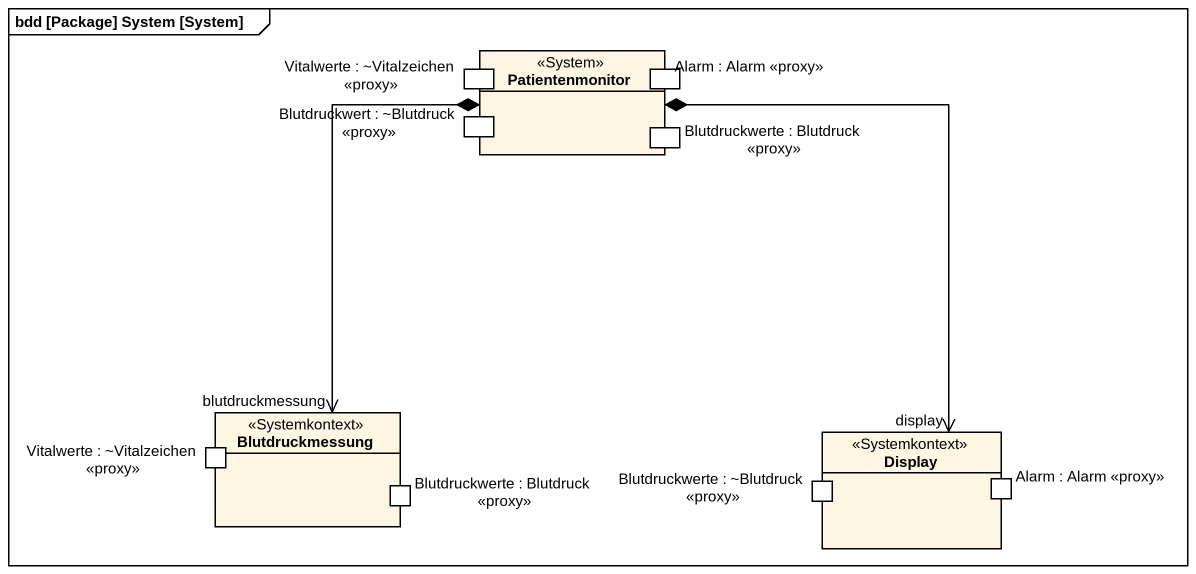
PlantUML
@startuml
mainframe bdd [Package] System [System]
rectangle Patientenmonitor <<System>> {
  port "Vitalwerte : ~Vitalzeichen <<proxy>>" as Vitalwerte_Vitalzeichen
  port "Alarm : Alarm <<proxy>>" as Alarm_Alarm_proxy
  port "Blutdruckwert : ~Blutdruck <<proxy>>" as Blutdruckwert_Blutdruck
  port "Blutdruckwerte : Blutdruck <<proxy>>" as Blutdruckwerte_Blutdruck
}
rectangle Blutdruckmessung <<Systemkontext>> {
  port "Vitalwerte : ~Vitalzeichen <<proxy>>" as Vitalwerte_Vitalzeichen_2
  port "Blutdruckwerte : Blutdruck <<proxy>>" as Blutdruckwerte_Blutdruck_2
}
rectangle Display <<Systemkontext>> {
  port "Blutdruckwerte : ~Blutdruck <<proxy>>" as Blutdruckwerte_Blutdruck_3
  port "Alarm : Alarm <<proxy>>" as Alarm_Alarm_proxy_2
}
Patientenmonitor *--> "blutdruckmessung" Blutdruckmessung
Patientenmonitor *--> "display" Display
@enduml
